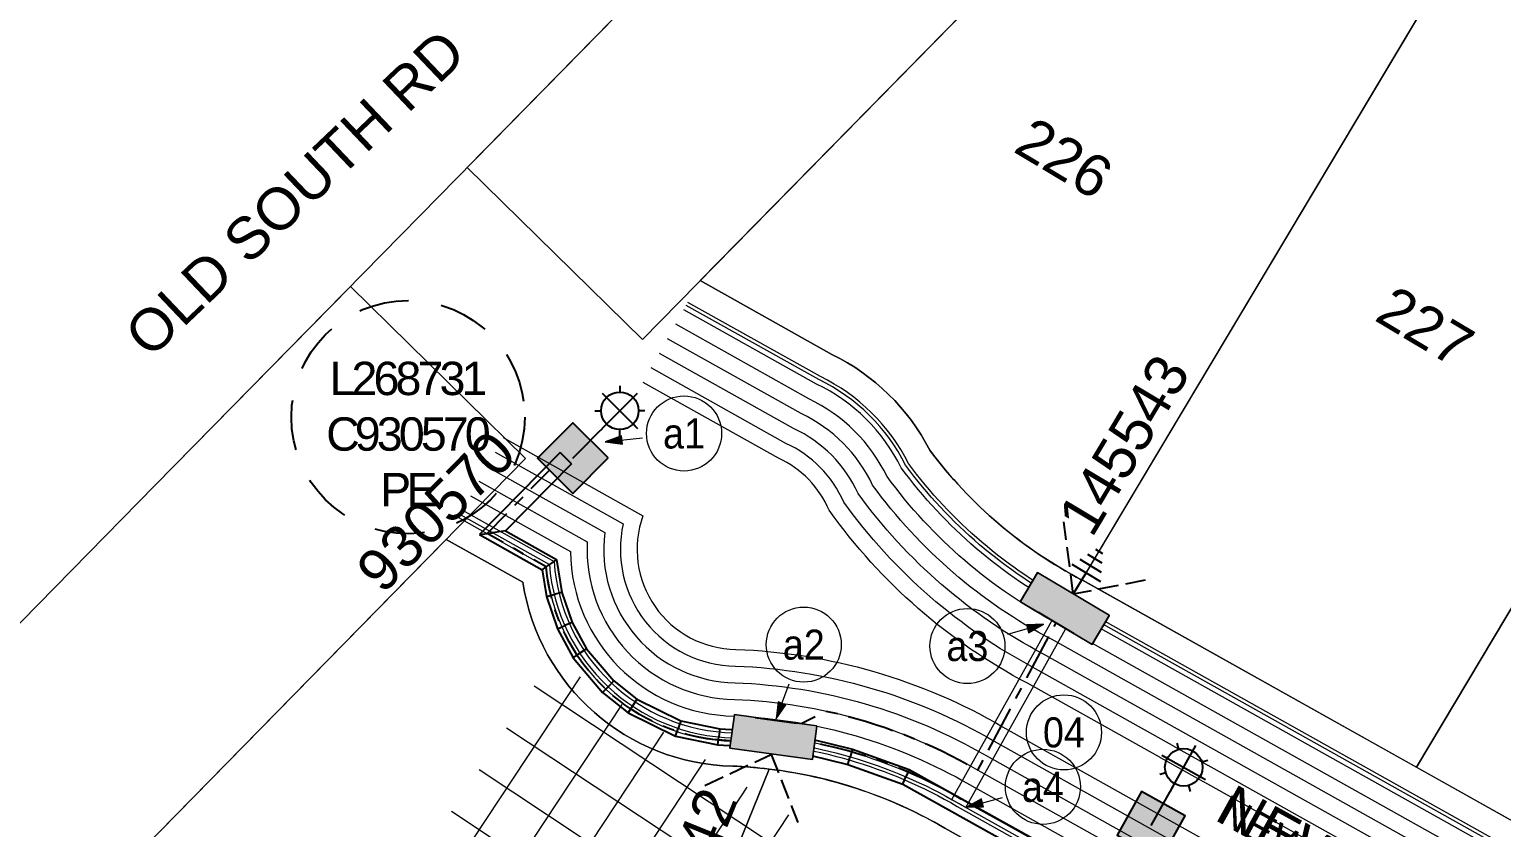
# Model space of a CAD drawing. Header units: metres. Extents: x 264965 to 265706, y 6180501 to 6181430.
# Drawn here: x 265156.3 to 265244.6, y 6181314.4 to 6181362.3 of the extents above; entities that cross this region are included whole.
import ezdxf
from ezdxf.enums import TextEntityAlignment as Align

# ---------------------------------------------------------------- set-up
doc = ezdxf.new("R2010")
doc.units = ezdxf.units.M
for name, pattern in [('Cable Exist UG', [7, 4, -1, 1, -1]), ('Dash', [5, 3, -2]), ('IE Trench LV', [5.5, 4, -1.5]), ('PHANTOM', [6.15, 3, -0.75, 0.3, -0.75, 0.3, -0.75, 0.3])]:
    doc.linetypes.add(name, pattern=pattern)
doc.layers.get('0').update_dxf_attribs({"color": 6})
for name, color, linetype, lineweight in [('_User Miscellaneous1', 30, 'Continuous', 13), ('_User Miscellaneous10', 241, 'Continuous', 13), ('_User Miscellaneous4', 151, 'Continuous', 13), ('_User Miscellaneous8', 196, 'Continuous', 13), ('_User_LV_Exist', 5, 'Continuous', 25), ('_User_SL_Exist', 4, 'Continuous', 25), ('Cadastre Developer_SP_NEW', 92, 'Continuous', 15)]:
    doc.layers.add(name, color=color, linetype=linetype, lineweight=lineweight)
doc.layers.add('_User Miscellaneous12', color=252, linetype='Continuous', lineweight=13, plot=False, transparency=0.5)
for name, color, linetype in [('Equip_SP_SL_EXT', 7, 'Continuous'), ('Services_SP_NEW_UG', 2, 'IE Trench LV'), ('SupportsUG_SP_LV_EXT', 7, 'Continuous'), ('UG_Details_SP_MISC', 7, 'Continuous')]:
    doc.layers.add(name, color=color, linetype=linetype)
doc.styles.add('ARIAL', font='arial.ttf', dxfattribs={"height": 2})
doc.styles.add('COLUMN_LABEL', font='arial.ttf', dxfattribs={"height": 2})
doc.styles.add('POLE_LABEL', font='arial.ttf', dxfattribs={"height": 2})
doc.styles.add('SL_LABEL', font='arial.ttf', dxfattribs={"height": 2})
doc.styles.get("Standard").update_dxf_attribs({"font": 'arial.ttf'})
doc.linetypes.add('Cable o', pattern='A,4,-0.01,["O",Standard,S=1.5,R=0,X=0,Y=-0.75],-1.6', length=5.61)

# ---------------------------------------------------------------- blocks, each defined once
blk = doc.blocks.new('*U670')
at = {"width": 0.9}
blk.add_attdef('ASSET_NUM', text='', height=2, dxfattribs=at).set_placement((4, 2), align=Align.MIDDLE_LEFT)
for tag, p, flags in [('SUBURB', (-2, 0), 1), ('STREETNAME', (-1.8, 0), 9), ('PARENT', (-1.6, 0), 9), ('NOTES', (-1.4, 0), 9), ('LOCATION', (-1.2, 0), 9), ('LEGEND', (-1, 0), 9), ('USAGE', (-0.8, 0), 9), ('SUPPORT_TYPE', (-0.6, 0), 9), ('STATE', (-0.4, 0), 9), ('OWNED_BY', (-0.2, 0), 9)]:
    blk.add_attdef(tag, p, '', height=0.2, rotation=270, dxfattribs=dict(flags=flags))
blk.add_wipeout([(-0.563, -2.633), (-1.408, 2.295), (0.563, 2.633), (1.408, -2.295)])
at = {"layer": 'SupportsUG_SP_LV_EXT'}
h = blk.add_hatch(color=256, dxfattribs=at)
h.dxf.hatch_style = 1
h.paths.add_polyline_path([(1.408, -2.295), (0.774, 1.401), (1.197, -1.063), (0.563, 2.633), (-1.408, 2.295), (-0.563, -2.633)])
blk.add_lwpolyline([(1.408, -2.295), (0.774, 1.401), (1.197, -1.063), (0.563, 2.633), (-1.408, 2.295), (-0.563, -2.633)], close=True)
blk = doc.blocks.new('*U669')
at = {"layer": '_User_LV_Exist'}
for p, q in [((2.663, 0.4), (2.204, -1.546)), ((3.092, 0.042), (2.748, -1.418)), ((3.521, -0.316), (3.292, -1.289)), ((3.951, -0.674), (3.836, -1.16))]:
    blk.add_line(p, q, dxfattribs=at)
at = {"width": 0.9}
blk.add_attdef('ASSET_NUM', text='', height=2, dxfattribs=at).set_placement((4, 2), align=Align.MIDDLE_LEFT)
for tag, p, flags in [('SUBURB', (-2, 0), 1), ('STREETNAME', (-1.8, 0), 9), ('PARENT', (-1.6, 0), 9), ('NOTES', (-1.4, 0), 9), ('LOCATION', (-1.2, 0), 9), ('LEGEND', (-1, 0), 9), ('USAGE', (-0.8, 0), 9), ('SUPPORT_TYPE', (-0.6, 0), 9), ('STATE', (-0.4, 0), 9), ('OWNED_BY', (-0.2, 0), 9)]:
    blk.add_attdef(tag, p, '', height=0.2, rotation=270, dxfattribs=dict(flags=flags))
blk.add_wipeout([(1.546, 2.204), (0.4, -2.663), (-1.546, -2.204), (-0.4, 2.663)])
at = {"layer": 'SupportsUG_SP_LV_EXT'}
h = blk.add_hatch(color=256, dxfattribs=at)
h.dxf.hatch_style = 1
h.paths.add_polyline_path([(-0.4, 2.663), (-1.26, -0.987), (-0.687, 1.446), (-1.546, -2.204), (0.4, -2.663), (1.546, 2.204)])
blk.add_lwpolyline([(-0.4, 2.663), (-1.26, -0.987), (-0.687, 1.446), (-1.546, -2.204), (0.4, -2.663), (1.546, 2.204)], close=True)
at = {"layer": '_User_LV_Exist'}
blk.add_line((0.973, -0.229), (2.433, -0.573), dxfattribs=at)
blk = doc.blocks.new('*U711')
at = {"layer": 'Services_SP_NEW_UG', "ltscale": 0.3}
for points in [[(-10.275, -0.815), (-7.075, 2.185)], [(-7.075, -3.815), (-10.275, -0.815)]]:
    blk.add_lwpolyline(points, dxfattribs=at)
blk = doc.blocks.new('*U709')
at = {"layer": 'Services_SP_NEW_UG', "ltscale": 0.3}
for points in [[(-19.147, -7.368), (-15.215, -5.424)], [(-16.953, -11.167), (-19.147, -7.368)]]:
    blk.add_lwpolyline(points, dxfattribs=at)
blk = doc.blocks.new('*U834')
at = {"layer": 'Equip_SP_SL_EXT'}
h = blk.add_hatch(color=256, dxfattribs=at)
h.dxf.hatch_style = 1
h.paths.add_polyline_path([(-1.5, 1.5), (-1.5, -1.5), (1.5, -1.5), (1.5, 1.5)])
blk.add_lwpolyline([(-1.5, 1.5), (-1.5, -1.5), (1.5, -1.5), (1.5, 1.5)], close=True)
at = {"width": 0.9, "flags": 8}
blk.add_attdef('ASSET_NUM', text='', height=2, dxfattribs=at).set_placement((4, 2), align=Align.MIDDLE_LEFT)
at = {"flags": 1}
blk.add_attdef('Z', (-2.351, -1.813), '', height=0.2, rotation=270, dxfattribs=at)
at = {"flags": 9}
for tag, p in [('NOTES', (-2, -1.813)), ('SUBURB', (-1.8, -1.813)), ('STREETNAME', (-1.6, -1.813)), ('LOCATION', (-1.4, -1.813)), ('LEGEND', (-1.2, -1.813)), ('USAGE', (-1, -1.813)), ('STATE', (-0.8, -1.813)), ('OWNED_BY', (-0.6, -1.813)), ('COLUMN_TYPE', (-0.4, -1.813)), ('STREET_CODE', (-0.2, -1.813)), ('STRUCTURE_PLANT_NUMBER', (0.031, -1.813))]:
    blk.add_attdef(tag, text='', height=0.2, rotation=270, dxfattribs=at).set_placement(p, align=Align.MIDDLE_LEFT)
blk = doc.blocks.new('*U539')
for tag, height, rotation, flags, p in [('LANTNUMBER', 0.2, 270, 9, (-1.4, 2.6)), ('LOUTREACH', 0.2, 270, 9, (-1.4, 2.2)), ('LOUTREACHVOCAB', 0.2, 270, 9, (-1.4, 2)), ('LRATECODE', 0.2, 270, 9, (-1.4, 1.8)), ('LNUMBER', 1, 180.00569, 8, (-7, 0.999)), ('LREMOVE', 0.2, 270, 9, (-1.4, 1.6)), ('LREPLACE', 0.2, 270, 9, (-1.4, 1.4)), ('LTYPEVOCAB', 0.2, 270, 9, (-1.4, 1)), ('LTYPE', 0.2, 270, 9, (-1.4, 1.2)), ('LEGEND', 0.2, 270, 9, (-1.4, 0.8)), ('SUBURB', 0.2, 270, 9, (-1.4, 0.6)), ('STREETNAME', 0.2, 270, 9, (-1.4, 0.4)), ('LOCATION', 0.2, 270, 9, (-1.4, 0.2)), ('LNEW', 0.2, 270, 9, (-6.4, 0)), ('ORIENTATION', 0.2, 270, 9, (-1.6, 0)), ('OPERATING_VOLTAGE', 0.2, 270, 9, (-1.4, 0)), ('MAINTAINED_BY', 0.2, 270, 9, (-1.4, -0.663)), ('NOTES', 0.2, 270, 9, (-1.4, 0)), ('NO_PHASES', 0.2, 270, 9, (-1.2, 0)), ('LANTERN_TYPE', 0.2, 270, 9, (-1, 0)), ('LANTERN_PURPOSE', 0.2, 270, 9, (-0.8, 0)), ('CONTROL_TYPE', 0.2, 270, 9, (-0.6, 0)), ('CONSTRUCTED_VOLTAGE', 0.2, 270, 9, (-0.4, 0))]:
    blk.add_attdef(tag, text='', height=height, rotation=rotation, dxfattribs=dict(flags=flags)).set_placement(p, align=Align.MIDDLE_LEFT)
at = {"style": 'SL_LABEL'}
for tag, height, rotation, flags, p in [('ASSET_NUM', 1, 180.00569, 8, (-7, -1.001)), ('STREET_CODE', 0.001, 270, 9, (0.001, 0))]:
    blk.add_attdef(tag, text='', height=height, rotation=rotation, dxfattribs=dict(at, flags=flags)).set_placement(p, align=Align.MIDDLE_LEFT)
for tag, p, height, flags in [('OPERATED_BY', (-1.4, -0.407), 0.2, 9), ('Z', (0, 0), 0.001, 1)]:
    blk.add_attdef(tag, p, '', height=height, rotation=270, dxfattribs=dict(flags=flags))
blk.add_wipeout([(-5.687, -0.001), (-5.061, 1.06), (-4, 1.687), (-2.939, 1.06), (-2.313, 0), (-2.939, -1.061), (-4, -1.688), (-5.061, -1.061)])
for p, q in [((-5.061, 1.06), (-4.796, 0.795)), ((-4, 1.125), (-4, 1.5)), ((-4, -1.5), (-4, 1.5)), ((-2.939, 1.06), (-3.205, 0.795)), ((0, 0), (-2.875, 0)), ((-2.5, 0), (-5.5, -0.001)), ((-5.125, -0.001), (-5.5, -0.001)), ((-5.061, -1.061), (-4.795, -0.796)), ((-2.939, -1.061), (-3.204, -0.796)), ((-4, -1.5), (-4, -1.125))]:
    blk.add_line(p, q)
blk.add_circle((-4, 0), 1.125)
at = {"flags": 9}
for tag, p in [('LMASTVOCAB', (-6.2, 0)), ('LMAST', (-6, 0)), ('LLAMPVOCAB', (-5.8, 0)), ('LLAMP', (-5.6, 0)), ('LEXIST', (-5.4, 0)), ('LCHARGE3PERCENT', (-5.2, 0)), ('LCHARGE3', (-5, 0)), ('LCHARGE2PERCENT', (-4.8, 0)), ('LCHARGE2', (-4.6, 0)), ('LCHARGE1PERCENT', (-4.4, 0)), ('LCHARGE1', (-4.2, 0)), ('LCATEGORY', (-4, 0)), ('LBRACKETVOCAB', (-3.8, 0)), ('LBRACKET', (-3.6, 0)), ('LKINGHEIGHT', (-3.4, 0)), ('CREPLACE', (-3.2, 0)), ('CREMOVE', (-3, 0)), ('CNUMBER', (-2.8, 0)), ('CNEW', (-2.6, 0)), ('CEXIST', (-2.4, 0)), ('USAGE', (-2.2, 0)), ('STATE', (-2, 0)), ('OWNED_BY', (-1.8, 0))]:
    blk.add_attdef(tag, text='', height=0.2, rotation=270, dxfattribs=at).set_placement(p, align=Align.MIDDLE_LEFT)
blk = doc.blocks.new('COLUMN_EXT')
blk.add_hatch(color=256).paths.add_polyline_path([(1.5, -1.5), (1.5, 1.5), (-1.5, 1.5), (-1.5, -1.5)])
blk.add_lwpolyline([(1.5, 1.5), (-1.5, 1.5), (-1.5, -1.5), (1.5, -1.5)], close=True)
at = {"flags": 9}
for tag, p in [('SUBURB', (-1.813, 1.8)), ('NOTES', (-1.813, 2)), ('STREETNAME', (-1.813, 1.6)), ('LOCATION', (-1.813, 1.4)), ('LEGEND', (-1.813, 1.2)), ('USAGE', (-1.813, 1)), ('STATE', (-1.813, 0.8)), ('COLUMN_TYPE', (-1.813, 0.4)), ('OWNED_BY', (-1.813, 0.6))]:
    blk.add_attdef(tag, text='', height=0.2, rotation=180, dxfattribs=at).set_placement(p, align=Align.MIDDLE_LEFT)
at = {"flags": 1}
blk.add_attdef('Z', (-1.813, 2.351), '', height=0.2, rotation=180, dxfattribs=at)
at = {"flags": 9}
for tag, style, p in [('STRUCTURE_PLANT_NUMBER', 'POLE_LABEL', (-1.813, -0.031)), ('STREET_CODE', 'COLUMN_LABEL', (-1.813, 0.2))]:
    blk.add_attdef(tag, text='', height=0.2, rotation=180, dxfattribs=dict(at, style=style)).set_placement(p, align=Align.MIDDLE_LEFT)
at = {"style": 'COLUMN_LABEL', "width": 0.9, "flags": 8}
blk.add_attdef('ASSET_NUM', text='', height=2, rotation=270, dxfattribs=at).set_placement((2, -4), align=Align.MIDDLE_LEFT)
blk = doc.blocks.new('*U540')
at = {"style": 'SL_LABEL'}
for tag, height, rotation, flags, p in [('ASSET_NUM', 1, 60.76972, 8, (2.546, 6.597)), ('STREET_CODE', 0.001, 270, 9, (0.001, 0))]:
    blk.add_attdef(tag, text='', height=height, rotation=rotation, dxfattribs=dict(at, flags=flags)).set_placement(p, align=Align.MIDDLE_LEFT)
for tag, height, rotation, flags, p in [('LNUMBER', 1, 60.76972, 8, (4.291, 5.62)), ('LANTNUMBER', 0.2, 270, 9, (-1.4, 2.6)), ('LOUTREACH', 0.2, 270, 9, (-1.4, 2.2)), ('LOUTREACHVOCAB', 0.2, 270, 9, (-1.4, 2)), ('LRATECODE', 0.2, 270, 9, (-1.4, 1.8)), ('LREMOVE', 0.2, 270, 9, (-1.4, 1.6)), ('LREPLACE', 0.2, 270, 9, (-1.4, 1.4)), ('LTYPEVOCAB', 0.2, 270, 9, (-1.4, 1)), ('LTYPE', 0.2, 270, 9, (-1.4, 1.2)), ('LEGEND', 0.2, 270, 9, (-1.4, 0.8)), ('SUBURB', 0.2, 270, 9, (-1.4, 0.6)), ('STREETNAME', 0.2, 270, 9, (-1.4, 0.4)), ('LOCATION', 0.2, 270, 9, (-1.4, 0.2)), ('LNEW', 0.2, 270, 9, (-6.4, 0)), ('LMASTVOCAB', 0.2, 270, 9, (-6.2, 0)), ('LMAST', 0.2, 270, 9, (-6, 0)), ('LLAMPVOCAB', 0.2, 270, 9, (-5.8, 0)), ('LLAMP', 0.2, 270, 9, (-5.6, 0)), ('LEXIST', 0.2, 270, 9, (-5.4, 0)), ('LCHARGE3PERCENT', 0.2, 270, 9, (-5.2, 0)), ('LCHARGE3', 0.2, 270, 9, (-5, 0)), ('LCHARGE2PERCENT', 0.2, 270, 9, (-4.8, 0)), ('LCHARGE2', 0.2, 270, 9, (-4.6, 0)), ('LCHARGE1PERCENT', 0.2, 270, 9, (-4.4, 0)), ('LCHARGE1', 0.2, 270, 9, (-4.2, 0)), ('LCATEGORY', 0.2, 270, 9, (-4, 0)), ('LBRACKETVOCAB', 0.2, 270, 9, (-3.8, 0)), ('LBRACKET', 0.2, 270, 9, (-3.6, 0)), ('LKINGHEIGHT', 0.2, 270, 9, (-3.4, 0)), ('CREPLACE', 0.2, 270, 9, (-3.2, 0)), ('CREMOVE', 0.2, 270, 9, (-3, 0)), ('CNUMBER', 0.2, 270, 9, (-2.8, 0)), ('CNEW', 0.2, 270, 9, (-2.6, 0)), ('CEXIST', 0.2, 270, 9, (-2.4, 0)), ('USAGE', 0.2, 270, 9, (-2.2, 0)), ('STATE', 0.2, 270, 9, (-2, 0)), ('OWNED_BY', 0.2, 270, 9, (-1.8, 0)), ('ORIENTATION', 0.2, 270, 9, (-1.6, 0)), ('OPERATING_VOLTAGE', 0.2, 270, 9, (-1.4, 0)), ('MAINTAINED_BY', 0.2, 270, 9, (-1.4, -0.663)), ('NOTES', 0.2, 270, 9, (-1.4, 0)), ('NO_PHASES', 0.2, 270, 9, (-1.2, 0)), ('LANTERN_TYPE', 0.2, 270, 9, (-1, 0)), ('LANTERN_PURPOSE', 0.2, 270, 9, (-0.8, 0)), ('CONTROL_TYPE', 0.2, 270, 9, (-0.6, 0)), ('CONSTRUCTED_VOLTAGE', 0.2, 270, 9, (-0.4, 0))]:
    blk.add_attdef(tag, text='', height=height, rotation=rotation, dxfattribs=dict(flags=flags)).set_placement(p, align=Align.MIDDLE_LEFT)
for tag, p, height, flags in [('OPERATED_BY', (-1.4, -0.407), 0.2, 9), ('Z', (0, 0), 0.001, 1)]:
    blk.add_attdef(tag, p, '', height=height, rotation=270, dxfattribs=dict(flags=flags))
blk.add_wipeout([(2.777, 4.963), (3.397, 3.898), (3.426, 2.667), (2.361, 2.047), (1.129, 2.018), (0.51, 3.083), (0.481, 4.315), (1.546, 4.934)])
for p, q in [((1.221, 2.182), (2.686, 4.8)), ((1.546, 4.934), (1.648, 4.573)), ((2.503, 4.472), (2.686, 4.8)), ((0.644, 4.223), (0.972, 4.04)), ((0.644, 4.223), (3.262, 2.758)), ((3.397, 3.898), (3.036, 3.796)), ((0.51, 3.083), (0.871, 3.185)), ((2.935, 2.941), (3.262, 2.758)), ((0, 0), (1.404, 2.509)), ((2.361, 2.047), (2.259, 2.408))]:
    blk.add_line(p, q)
blk.add_circle((1.953, 3.491), 1.125)
blk = doc.blocks.new('*U561')
h = blk.add_hatch(color=256)
h.dxf.hatch_style = 1
h.paths.add_polyline_path([(1.259, 3.541), (1.718, 3.343), (1.885, 4.36)])
blk.add_line((1.885, 4.36), (0.992, 2.295))
at = {"flags": 128}
blk.add_lwpolyline([(1.259, 3.541), (1.718, 3.343), (1.885, 4.36), (1.259, 3.541)], dxfattribs=at)
blk.add_circle((0, 0), 2.25)
at = {"width": 0.9}
blk.add_attdef('CODE', text='', height=1.8, dxfattribs=at).set_placement((0, 0), align=Align.MIDDLE_CENTER)
at = {"flags": 1}
blk.add_attdef('Z', (0, 0), '', height=0.2, dxfattribs=at)
blk = doc.blocks.new('*U563')
h = blk.add_hatch(color=256)
h.dxf.hatch_style = 1
h.paths.add_polyline_path([(-2.615, 2.7), (-2.233, 3.023), (-3.07, 3.624)])
blk.add_line((-3.07, 3.624), (-1.616, 1.907))
at = {"flags": 128}
blk.add_lwpolyline([(-2.615, 2.7), (-2.233, 3.023), (-3.07, 3.624), (-2.615, 2.7)], dxfattribs=at)
blk.add_circle((0, 0), 2.25)
at = {"width": 0.9}
blk.add_attdef('CODE', text='', height=1.8, dxfattribs=at).set_placement((0, 0), align=Align.MIDDLE_CENTER)
at = {"flags": 1}
blk.add_attdef('Z', (0, 0), '', height=0.2, dxfattribs=at)
blk = doc.blocks.new('*U564')
h = blk.add_hatch(color=256)
h.dxf.hatch_style = 1
h.paths.add_polyline_path([(0.697, 3.693), (1.181, 3.568), (1.189, 4.599)])
blk.add_line((1.189, 4.599), (0.626, 2.42))
at = {"flags": 128}
blk.add_lwpolyline([(0.697, 3.693), (1.181, 3.568), (1.189, 4.599), (0.697, 3.693)], dxfattribs=at)
blk.add_circle((0, 0), 2.25)
at = {"width": 0.9}
blk.add_attdef('CODE', text='', height=1.8, dxfattribs=at).set_placement((0, 0), align=Align.MIDDLE_CENTER)
at = {"flags": 1}
blk.add_attdef('Z', (0, 0), '', height=0.2, dxfattribs=at)
blk = doc.blocks.new('*U562')
h = blk.add_hatch(color=256)
h.dxf.hatch_style = 1
h.paths.add_polyline_path([(-0.631, -3.705), (-1.117, -3.589), (-1.107, -4.619)])
blk.add_line((-1.107, -4.619), (-0.582, -2.431))
at = {"flags": 128}
blk.add_lwpolyline([(-0.631, -3.705), (-1.117, -3.589), (-1.107, -4.619), (-0.631, -3.705)], dxfattribs=at)
blk.add_circle((0, 0), 2.25)
at = {"width": 0.9}
blk.add_attdef('CODE', text='', height=1.8, dxfattribs=at).set_placement((0, 0), align=Align.MIDDLE_CENTER)
at = {"flags": 1}
blk.add_attdef('Z', (0, 0), '', height=0.2, dxfattribs=at)
blk = doc.blocks.new('*U584')
blk.add_circle((0, 0), 2.25)
at = {"width": 0.9}
blk.add_attdef('CODE', text='', height=1.8, dxfattribs=at).set_placement((0, 0), align=Align.MIDDLE_CENTER)
at = {"flags": 1}
blk.add_attdef('Z', (0, 0), '', height=0.2, dxfattribs=at)
blk = doc.blocks.new('SUB GRID')
at = {"transparency": 33554559}
for p, q in [((33, 50), (33, -50)), ((36, 50), (36, -50)), ((39, 50), (39, -50)), ((42, 50), (42, -50)), ((45, 50), (45, -50)), ((48, 50), (48, -50)), ((-50, -39), (50, -39)), ((-50, -42), (50, -42)), ((-50, -45), (50, -45)), ((-50, -48), (50, -48))]:
    blk.add_line(p, q, dxfattribs=at)

msp = doc.modelspace()

# ---------------------------------------------------------------- linework, layer by layer
at = {"layer": '_User Miscellaneous1'}
for p, q in [((265188.103, 6181336.936), (265183.266, 6181332.01)), ((265188.788, 6181336.263), (265184.832, 6181332.234)), ((265188.103, 6181336.936), (265188.445, 6181336.599)), ((265188.788, 6181336.263), (265188.445, 6181336.599)), ((265183.266, 6181332.01), (265184.049, 6181332.122)), ((265183.266, 6181332.01), (265187.028, 6181329.905)), ((265184.832, 6181332.234), (265184.049, 6181332.122)), ((265184.832, 6181332.234), (265187.901, 6181330.517)), ((265187.028, 6181329.905), (265187.464, 6181330.211)), ((265187.901, 6181330.517), (265187.464, 6181330.211)), ((265187.901, 6181330.517), (265188.222, 6181328.544)), ((265187.028, 6181329.905), (265187.287, 6181328.31)), ((265187.287, 6181328.31), (265187.754, 6181328.427)), ((265187.287, 6181328.31), (265187.953, 6181326.36)), ((265188.222, 6181328.544), (265187.754, 6181328.427)), ((265188.222, 6181328.544), (265188.835, 6181326.748)), ((265187.953, 6181326.36), (265188.394, 6181326.554)), ((265188.835, 6181326.748), (265188.394, 6181326.554)), ((265188.835, 6181326.748), (265189.697, 6181325.171)), ((265187.953, 6181326.36), (265188.901, 6181324.626)), ((265188.901, 6181324.626), (265189.299, 6181324.898)), ((265189.697, 6181325.171), (265189.299, 6181324.898)), ((265189.697, 6181325.171), (265191.326, 6181323.239)), ((265188.901, 6181324.626), (265190.653, 6181322.547)), ((265191.326, 6181323.239), (265190.99, 6181322.893)), ((265191.326, 6181323.239), (265192.709, 6181322.139)), ((265190.653, 6181322.547), (265190.99, 6181322.893)), ((265190.653, 6181322.547), (265192.195, 6181321.322)), ((265192.709, 6181322.139), (265192.452, 6181321.731)), ((265192.709, 6181322.139), (265195.354, 6181320.851)), ((265192.195, 6181321.322), (265192.452, 6181321.731)), ((265192.195, 6181321.322), (265195.041, 6181319.936)), ((265195.041, 6181319.936), (265195.197, 6181320.394)), ((265195.354, 6181320.851), (265195.197, 6181320.394)), ((265195.354, 6181320.851), (265197.699, 6181320.358)), ((265197.699, 6181320.358), (265197.635, 6181319.881)), ((265197.699, 6181320.358), (265199.738, 6181320.239)), ((265195.041, 6181319.936), (265197.572, 6181319.404)), ((265197.572, 6181319.404), (265197.635, 6181319.881)), ((265199.656, 6181319.282), (265199.697, 6181319.76)), ((265199.738, 6181320.239), (265199.697, 6181319.76)), ((265199.738, 6181320.239), (265201.605, 6181320.03)), ((265201.47, 6181319.079), (265201.537, 6181319.555)), ((265201.605, 6181320.03), (265201.537, 6181319.555)), ((265201.605, 6181320.03), (265203.3, 6181319.735)), ((265203.3, 6181319.735), (265203.201, 6181319.265)), ((265203.3, 6181319.735), (265205.653, 6181319.153)), ((265197.572, 6181319.404), (265199.656, 6181319.282)), ((265199.656, 6181319.282), (265201.47, 6181319.079)), ((265201.47, 6181319.079), (265203.102, 6181318.795)), ((265203.102, 6181318.795), (265203.201, 6181319.265)), ((265203.102, 6181318.795), (265205.375, 6181318.233)), ((265205.375, 6181318.233), (265205.514, 6181318.693)), ((265205.653, 6181319.153), (265205.514, 6181318.693)), ((265205.653, 6181319.153), (265209.061, 6181317.929)), ((265205.375, 6181318.233), (265208.663, 6181317.052)), ((265209.061, 6181317.929), (265208.862, 6181317.491)), ((265209.061, 6181317.929), (265254.681, 6181292.576)), ((265208.663, 6181317.052), (265208.862, 6181317.491)), ((265208.663, 6181317.052), (265254.171, 6181291.761))]:
    msp.add_line(p, q, dxfattribs=at)
at = {"layer": '_User Miscellaneous1', "lineweight": 0}
for p, q in [((265211.611, 6181316.127), (265218.26, 6181327.99)), ((265212.448, 6181315.657), (265219.098, 6181327.521)), ((265218.26, 6181327.99), (265218.679, 6181327.756)), ((265219.098, 6181327.521), (265218.679, 6181327.756)), ((265211.611, 6181316.127), (265212.029, 6181315.892)), ((265212.448, 6181315.657), (265212.029, 6181315.892))]:
    msp.add_line(p, q, dxfattribs=at)
at = {"layer": '_User_LV_Exist', "linetype": 'Cable Exist UG', "ltscale": 0.7, "transparency": 33554687, "flags": 128}
for points in [[(265200.909, 6181319.874), (265204.062, 6181321.434, -0.0785), (265213.171, 6181317.889), (265218.337, 6181327.597)], [(265240.874, 6181300.077), (265212.178, 6181316.153, 0.109321), (265200.909, 6181319.874)]]:
    msp.add_lwpolyline(points, format="xyb", dxfattribs=at)
at = {"layer": '_User_SL_Exist', "linetype": 'Dash'}
msp.add_circle((265178.985, 6181339.054), 7, dxfattribs=at)
at = {"layer": 'Cadastre Developer_SP_NEW', "transparency": 33554687, "flags": 128}
for points in [[(265228.004, 6181379.312), (265215.013, 6181387.101), (265182.538, 6181354.032), (265193.048, 6181343.712)], [(265283.115, 6181346.267), (265263.396, 6181358.09), (265239.486, 6181318.061), (265259.715, 6181306.741)]]:
    msp.add_lwpolyline(points, close=True, dxfattribs=at)
for points in [[(265243.67, 6181369.918), (265228.004, 6181379.312), (265196.512, 6181347.24), (265204.42, 6181342.816, -0.162091), (265210.289, 6181337.071, 0.111817), (265219.413, 6181329.29)], [(265200.644, 6181317.958, 0.020018), (265198.464, 6181318.131, -0.364428), (265185.878, 6181329.151), (265181.277, 6181331.725), (265147.995, 6181297.831), (265183.088, 6181274.634)], [(265220.773, 6181309.052), (265211.185, 6181314.416, 0.102834), (265200.644, 6181317.958), (265183.088, 6181274.634), (265201.81, 6181262.257)]]:
    msp.add_lwpolyline(points, format="xyb", close=True, dxfattribs=at)
at = {"layer": 'UG_Details_SP_MISC'}
for p, q in [((265188.103, 6181336.936), (265183.266, 6181332.01)), ((265188.788, 6181336.263), (265184.832, 6181332.234)), ((265188.103, 6181336.936), (265188.445, 6181336.599)), ((265188.788, 6181336.263), (265188.445, 6181336.599)), ((265183.266, 6181332.01), (265184.049, 6181332.122)), ((265183.266, 6181332.01), (265187.028, 6181329.905)), ((265184.832, 6181332.234), (265184.049, 6181332.122)), ((265184.832, 6181332.234), (265187.901, 6181330.517)), ((265187.028, 6181329.905), (265187.464, 6181330.211)), ((265187.901, 6181330.517), (265187.464, 6181330.211)), ((265187.901, 6181330.517), (265188.222, 6181328.544)), ((265187.028, 6181329.905), (265187.287, 6181328.31)), ((265187.287, 6181328.31), (265187.754, 6181328.427)), ((265187.287, 6181328.31), (265187.953, 6181326.36)), ((265188.222, 6181328.544), (265187.754, 6181328.427)), ((265188.222, 6181328.544), (265188.835, 6181326.748)), ((265187.953, 6181326.36), (265188.394, 6181326.554)), ((265188.835, 6181326.748), (265188.394, 6181326.554)), ((265188.835, 6181326.748), (265189.697, 6181325.171)), ((265187.953, 6181326.36), (265188.901, 6181324.626)), ((265188.901, 6181324.626), (265189.299, 6181324.898)), ((265189.697, 6181325.171), (265189.299, 6181324.898)), ((265189.697, 6181325.171), (265191.326, 6181323.239)), ((265188.901, 6181324.626), (265190.653, 6181322.547)), ((265191.326, 6181323.239), (265190.99, 6181322.893)), ((265191.326, 6181323.239), (265192.709, 6181322.139)), ((265190.653, 6181322.547), (265190.99, 6181322.893)), ((265190.653, 6181322.547), (265192.195, 6181321.322)), ((265192.709, 6181322.139), (265192.452, 6181321.731)), ((265192.709, 6181322.139), (265195.354, 6181320.851)), ((265192.195, 6181321.322), (265192.452, 6181321.731)), ((265192.195, 6181321.322), (265195.041, 6181319.936)), ((265195.041, 6181319.936), (265195.197, 6181320.394)), ((265195.354, 6181320.851), (265195.197, 6181320.394)), ((265195.354, 6181320.851), (265197.699, 6181320.358)), ((265197.699, 6181320.358), (265197.635, 6181319.881)), ((265197.699, 6181320.358), (265199.738, 6181320.239)), ((265195.041, 6181319.936), (265197.572, 6181319.404)), ((265197.572, 6181319.404), (265197.635, 6181319.881)), ((265199.656, 6181319.282), (265199.697, 6181319.76)), ((265199.738, 6181320.239), (265199.697, 6181319.76)), ((265199.738, 6181320.239), (265201.605, 6181320.03)), ((265201.47, 6181319.079), (265201.537, 6181319.555)), ((265201.605, 6181320.03), (265201.537, 6181319.555)), ((265201.605, 6181320.03), (265203.3, 6181319.735)), ((265203.3, 6181319.735), (265203.201, 6181319.265)), ((265203.3, 6181319.735), (265205.653, 6181319.153)), ((265197.572, 6181319.404), (265199.656, 6181319.282)), ((265199.656, 6181319.282), (265201.47, 6181319.079)), ((265201.47, 6181319.079), (265203.102, 6181318.795)), ((265203.102, 6181318.795), (265203.201, 6181319.265)), ((265203.102, 6181318.795), (265205.375, 6181318.233)), ((265205.375, 6181318.233), (265205.514, 6181318.693)), ((265205.653, 6181319.153), (265205.514, 6181318.693)), ((265205.653, 6181319.153), (265209.061, 6181317.929)), ((265205.375, 6181318.233), (265208.663, 6181317.052)), ((265209.061, 6181317.929), (265208.862, 6181317.491)), ((265209.061, 6181317.929), (265254.681, 6181292.576)), ((265208.663, 6181317.052), (265208.862, 6181317.491)), ((265208.663, 6181317.052), (265254.171, 6181291.761))]:
    msp.add_line(p, q, dxfattribs=at)
at = {"layer": 'UG_Details_SP_MISC', "lineweight": 0}
for p, q in [((265211.611, 6181316.127), (265218.26, 6181327.99)), ((265212.448, 6181315.657), (265219.098, 6181327.521)), ((265218.26, 6181327.99), (265218.679, 6181327.756)), ((265219.098, 6181327.521), (265218.679, 6181327.756)), ((265211.611, 6181316.127), (265212.029, 6181315.892)), ((265212.448, 6181315.657), (265212.029, 6181315.892))]:
    msp.add_line(p, q, dxfattribs=at)

# ---------------------------------------------------------------- block references
at = {"layer": '_User Miscellaneous1', "linetype": 'PHANTOM'}
for name, p, rotation in [('*U711', (265224.24, 6181337.252), 54.27361675649332), ('*U709', (265206.481, 6181299.131), 265.1135033841695)]:
    msp.add_blockref(name, p, dxfattribs=dict(at, rotation=rotation))
at = {"layer": '_User Miscellaneous4', "transparency": 33554687}
ref = msp.add_blockref('*U584', (265218.34, 6181320.155), dxfattribs=dict(at, rotation=119.3988901699086))
ref.add_attrib('CODE', '04', dxfattribs={"layer": '0', "height": 1.8, "width": 0.9}).set_placement((265218.34, 6181320.155), align=Align.MIDDLE_CENTER)
at = {"layer": '_User Miscellaneous8', "transparency": 33554687}
ref = msp.add_blockref('*U562', (265212.547, 6181325.332), dxfattribs=dict(at, rotation=119.3988901699086))
ref.add_attrib('CODE', 'a3', dxfattribs={"layer": '0', "height": 1.8, "width": 0.9}).set_placement((265212.547, 6181325.332), align=Align.MIDDLE_CENTER)
ref = msp.add_blockref('*U563', (265202.73, 6181325.416), dxfattribs=dict(at, rotation=119.3988901699086))
ref.add_attrib('CODE', 'a2', dxfattribs={"layer": '0', "height": 1.8, "width": 0.9}).set_placement((265202.73, 6181325.416), align=Align.MIDDLE_CENTER)
ref = msp.add_blockref('*U564', (265217.077, 6181316.889), dxfattribs=dict(at, rotation=119.3988901699086))
ref.add_attrib('CODE', 'a4', dxfattribs={"layer": '0', "height": 1.8, "width": 0.9}).set_placement((265217.077, 6181316.889), align=Align.MIDDLE_CENTER)

# ---------------------------------------------------------------- texts
at = {"layer": '_User Miscellaneous1'}
for s, rotation, p in [('OLD SOUTH RD', 43.57346, (265163.5, 6181342.5)), ('NEW ROAD 8', 331.09475, (265227.358, 6181314.915))]:
    msp.add_text(s, height=2.5, rotation=rotation, dxfattribs=at).set_placement(p)
at = {"layer": '_User_LV_Exist'}
msp.add_text('NEW ROAD 8', height=1.8, rotation=331.09475, dxfattribs=at).set_placement((265227.358, 6181314.915))
at = {"layer": '_User_SL_Exist', "insert": (265178.894, 6181338.043), "char_height": 2, "attachment_point": 5}
msp.add_mtext('{\\T0.8;L268731\\PC930570\\PPE}', dxfattribs=at)
at = {"layer": 'Cadastre Developer_SP_NEW', "transparency": 33554687, "style": 'ARIAL'}
for s, p in [('226', (265215.219, 6181355.013)), ('227', (265236.886, 6181344.905))]:
    msp.add_text(s, height=2.5, rotation=329.12694, dxfattribs=at).set_placement(p)

# ---------------------------------------------------------------- next in the draw order: block references
at = {"layer": '_User_SL_Exist', "rotation": 225.2}
msp.add_blockref('*U539', (265188.873, 6181336.599), dxfattribs=at)
at = {"layer": '_User_SL_Exist'}
msp.add_blockref('*U540', (265223.573, 6181314.569), dxfattribs=at)

# ---------------------------------------------------------------- next in the draw order: linework, layer by layer
at = {"layer": '_User Miscellaneous1', "linetype": 'Continuous'}
msp.add_lwpolyline([(265630.784, 6181153.647), (265223.504, 6181395.748), (265180.824, 6181352.286), (265163.819, 6181334.971), (265122.712, 6181293.111), (265113.701, 6181273.624), (265099.661, 6181242.686), (265083.04, 6181206.06)], dxfattribs=at)
at = {"layer": '_User Miscellaneous10'}
for points in [[(265543.649, 6180816.081), (265580.425, 6180918.972, -0.015877), (265587.101, 6180935.908), (265627.721, 6181030.198, 0.406457), (265593.324, 6181120.12), (265522.022, 6181153.108, -0.098454), (265461.652, 6181197.04, 0.182856), (265352.412, 6181246.557), (265276.859, 6181251.306), (265272.183, 6181256.61), (265273.875, 6181283.538, 0.288476), (265261.897, 6181305.52), (265219.487, 6181329.251, -0.112599), (265210.289, 6181337.071, 0.162091), (265204.42, 6181342.816), (265196.512, 6181347.24)], [(265181.277, 6181331.725), (265185.878, 6181329.151, 0.364428), (265198.464, 6181318.131, -0.123106), (265211.185, 6181314.416), (265253.596, 6181290.685, -0.288476), (265256.909, 6181284.605), (265255.216, 6181257.676), (265249.912, 6181253), (265238.627, 6181253.709, 0.313089), (265151.775, 6181201.166)]]:
    msp.add_lwpolyline(points, format="xyb", dxfattribs=at)
at = {"layer": '_User Miscellaneous10', "color": 1, "transparency": 33554636}
for points in [[(265184.695, 6181337.834), (265193.076, 6181333.144, 0.514787), (265198.656, 6181325.129, -0.123198), (265214.658, 6181320.495), (265257.014, 6181296.793, -0.288476), (265263.895, 6181284.165), (265262.021, 6181254.343), (265252.367, 6181245.832), (265238.188, 6181246.723, 0.313089), (265158.167, 6181198.312)], [(265183.719, 6181336.089), (265190.79, 6181332.132, 0.446965), (265198.605, 6181323.129, -0.12315), (265213.667, 6181318.758), (265256.037, 6181295.048, -0.288476), (265261.899, 6181284.291), (265260.076, 6181255.296), (265251.666, 6181247.88), (265238.314, 6181248.719, 0.313089), (265156.341, 6181199.127)], [(265182.742, 6181334.343), (265188.728, 6181330.994, 0.405144), (265198.551, 6181321.13, -0.123121), (265212.675, 6181317.021), (265255.061, 6181293.303, -0.288476), (265259.903, 6181284.416), (265258.132, 6181256.248), (265250.964, 6181249.928), (265238.439, 6181250.715, 0.313089), (265154.514, 6181199.943)]]:
    msp.add_lwpolyline(points, format="xyb", dxfattribs=at)
at = {"layer": '_User Miscellaneous10', "color": 5, "transparency": 33554636}
for points in [[(265184.207, 6181336.961), (265191.896, 6181332.659, 0.476127), (265198.631, 6181324.129, -0.123171), (265214.162, 6181319.626), (265256.526, 6181295.921, -0.288476), (265262.897, 6181284.228), (265261.048, 6181254.819), (265252.016, 6181246.856), (265238.251, 6181247.721, 0.313089), (265157.254, 6181198.72)], [(265183.23, 6181335.216), (265189.738, 6181331.574, 0.423935), (265198.578, 6181322.129, -0.123134), (265213.171, 6181317.889), (265255.549, 6181294.175, -0.288476), (265260.901, 6181284.354), (265259.104, 6181255.772), (265251.315, 6181248.904), (265238.376, 6181249.717, 0.313089), (265155.427, 6181199.535)], [(265182.254, 6181333.471), (265187.751, 6181330.394, 0.389428), (265198.522, 6181320.13, -0.123112), (265212.178, 6181316.153), (265254.572, 6181292.43, -0.288476), (265258.905, 6181284.479), (265257.16, 6181256.724), (265250.614, 6181250.952), (265238.502, 6181251.713, 0.313089), (265153.601, 6181200.35)]]:
    msp.add_lwpolyline(points, format="xyb", dxfattribs=at)
at = {"layer": '_User Miscellaneous10', "color": 4, "transparency": 33554636}
msp.add_lwpolyline([(265182.009, 6181333.034), (265187.274, 6181330.088, 0.382476), (265198.508, 6181319.63, -0.123109), (265211.93, 6181315.719), (265254.328, 6181291.994, -0.288476), (265258.406, 6181284.51), (265256.674, 6181256.962), (265250.438, 6181251.464), (265238.533, 6181252.212, 0.313089), (265153.145, 6181200.554)], format="xyb", dxfattribs=at)
at = {"layer": '_User Miscellaneous10', "color": 6, "transparency": 33554636}
msp.add_lwpolyline([(265182.107, 6181333.209), (265187.464, 6181330.211, 0.385193), (265198.514, 6181319.83, -0.123111), (265212.029, 6181315.892), (265254.426, 6181292.168, -0.288476), (265258.605, 6181284.498), (265256.869, 6181256.867), (265250.509, 6181251.259), (265238.521, 6181252.012, 0.313089), (265153.327, 6181200.473)], format="xyb", dxfattribs=at)
at = {"layer": '_User Miscellaneous12', "color": 5, "transparency": 33554534}
for points in [[(265541.765, 6180816.754), (265578.541, 6180919.645, -0.015877), (265585.264, 6180936.701), (265625.884, 6181030.989, 0.406457), (265592.484, 6181118.305), (265521.182, 6181151.293, -0.098404), (265460.208, 6181195.656, 0.182796), (265352.286, 6181244.561), (265275.907, 6181249.362), (265270.135, 6181255.908), (265271.879, 6181283.664, 0.288476), (265260.921, 6181303.775), (265218.536, 6181327.492, -0.113878), (265208.581, 6181336.016, 0.167045), (265203.495, 6181341.041), (265195.535, 6181345.495)], [(265539.882, 6180817.428), (265576.658, 6180920.318, -0.015877), (265583.428, 6180937.493), (265624.047, 6181031.78, 0.406457), (265591.644, 6181116.49), (265520.343, 6181149.478, -0.098355), (265458.765, 6181194.271, 0.182735), (265352.159, 6181242.565), (265274.955, 6181247.418), (265268.087, 6181255.207), (265269.883, 6181283.789, 0.288476), (265259.944, 6181302.029), (265217.584, 6181325.733, -0.115166), (265206.861, 6181334.979, 0.17342), (265202.575, 6181339.264), (265194.559, 6181343.75)], [(265537.999, 6180818.101), (265574.775, 6180920.991, -0.015877), (265581.592, 6180938.285), (265622.211, 6181032.571, 0.406457), (265590.805, 6181114.674), (265519.503, 6181147.663, -0.098306), (265457.322, 6181192.885, 0.182673), (265352.033, 6181240.569), (265274.002, 6181245.474), (265266.039, 6181254.506), (265267.887, 6181283.915, 0.288476), (265258.967, 6181300.284), (265216.632, 6181323.974, -0.116502), (265205.126, 6181333.966, 0.182178), (265201.662, 6181337.483), (265193.582, 6181342.004)]]:
    msp.add_lwpolyline(points, format="xyb", dxfattribs=at)
at = {"layer": '_User Miscellaneous12', "color": 6, "transparency": 33554534}
msp.add_lwpolyline([(265542.048, 6180816.653), (265578.824, 6180919.544, -0.015877), (265585.54, 6180936.582), (265626.16, 6181030.87, 0.406457), (265592.61, 6181118.577), (265521.308, 6181151.565, -0.098412), (265460.425, 6181195.863, 0.182805), (265352.305, 6181244.86), (265276.05, 6181249.654), (265270.442, 6181256.014), (265272.179, 6181283.645, 0.288476), (265261.067, 6181304.036), (265218.679, 6181327.756, -0.113686), (265208.838, 6181336.173, 0.166227), (265203.633, 6181341.308), (265195.682, 6181345.757)], format="xyb", dxfattribs=at)
at = {"layer": '_User Miscellaneous12', "color": 4, "transparency": 33554534}
msp.add_lwpolyline([(265542.236, 6180816.586), (265579.012, 6180919.477, -0.015877), (265585.724, 6180936.503), (265626.343, 6181030.791, 0.406457), (265592.694, 6181118.759), (265521.392, 6181151.747, -0.098417), (265460.569, 6181196.002, 0.182811), (265352.317, 6181245.06), (265276.145, 6181249.848), (265270.647, 6181256.084), (265272.378, 6181283.632, 0.288476), (265261.165, 6181304.211), (265218.774, 6181327.932, -0.113559), (265209.009, 6181336.278, 0.165698), (265203.725, 6181341.485), (265195.779, 6181345.931)], format="xyb", dxfattribs=at)
at = {"layer": '_User Miscellaneous12', "color": 1, "transparency": 33554534}
for points in [[(265540.824, 6180817.091), (265577.6, 6180919.982, -0.015877), (265584.346, 6180937.097), (265624.966, 6181031.384, 0.406457), (265592.064, 6181117.397), (265520.762, 6181150.386, -0.09838), (265459.487, 6181194.963, 0.182766), (265352.222, 6181243.563), (265275.431, 6181248.39), (265269.111, 6181255.558), (265270.881, 6181283.726, 0.288476), (265260.432, 6181302.902), (265218.06, 6181326.612, -0.114519), (265207.723, 6181335.495, 0.17001), (265203.034, 6181340.153), (265195.047, 6181344.622)], [(265538.94, 6180817.764), (265575.716, 6180920.655, -0.015877), (265582.51, 6180937.889), (265623.129, 6181032.176, 0.406457), (265591.225, 6181115.582), (265519.923, 6181148.571, -0.09833), (265458.043, 6181193.578, 0.182704), (265352.096, 6181241.567), (265274.479, 6181246.446), (265267.063, 6181254.856), (265268.885, 6181283.852, 0.288476), (265259.456, 6181301.157), (265217.108, 6181324.853, -0.115825), (265205.996, 6181334.469, 0.177409), (265202.117, 6181338.374), (265194.07, 6181342.877)], [(265537.057, 6180818.437), (265573.833, 6180921.328, -0.015877), (265580.673, 6180938.681), (265621.292, 6181032.967, 0.406457), (265590.385, 6181113.767), (265519.083, 6181146.755, -0.098282), (265456.601, 6181192.192, 0.182642), (265351.969, 6181239.571), (265273.526, 6181244.502), (265265.015, 6181254.155), (265266.889, 6181283.977, 0.288476), (265258.479, 6181299.411), (265216.155, 6181323.095, -0.117205), (265204.251, 6181333.47, 0.188045), (265201.208, 6181336.591), (265193.094, 6181341.132)]]:
    msp.add_lwpolyline(points, format="xyb", dxfattribs=at)
at = {"layer": '_User_SL_Exist', "linetype": 'Cable Exist UG', "ltscale": 0.7, "transparency": 33554687, "flags": 128}
msp.add_lwpolyline([(265198.354, 6181319.651, -0.379777), (265187.274, 6181330.088), (265183.723, 6181332.076), (265187.464, 6181335.885)], format="xyb", dxfattribs=at)
at = {"layer": 'Cadastre Developer_SP_NEW', "transparency": 33554687, "flags": 128}
msp.add_lwpolyline([(265263.396, 6181358.09), (265243.67, 6181369.918), (265219.414, 6181329.292), (265239.486, 6181318.061)], close=True, dxfattribs=at)
msp.add_lwpolyline([(265147.995, 6181297.831), (265186.041, 6181336.577), (265175.532, 6181346.897), (265163.82, 6181334.971), (265163.82, 6181334.971), (265122.712, 6181293.111), (265113.701, 6181273.624), (265092.889, 6181227.763), (265101.79, 6181223.815), (265095.267, 6181209.205), (265086.277, 6181213.193), (265083.04, 6181206.06), (265082.949, 6181205.855), (265081.159, 6181201.845), (265094.76, 6181195.772), (265103.321, 6181214.948), (265148.853, 6181194.621), (265151.775, 6181201.166, -0.246524), (265216.752, 6181252.381)], format="xyb", close=True, dxfattribs=at)

# ---------------------------------------------------------------- next in the draw order: block references
at = {"layer": '_User Miscellaneous1'}
ref = msp.add_blockref('COLUMN_EXT', (265188.873, 6181336.599), dxfattribs=dict(at, rotation=225.2056949382244))
ref.add_attrib('ASSET_NUM', '930570', dxfattribs={"layer": '0', "height": 2.5, "rotation": 45.52196}).set_placement((265176.572, 6181329.249), align=Align.MIDDLE_LEFT)
at = {"layer": '_User Miscellaneous8', "transparency": 33554687}
ref = msp.add_blockref('*U561', (265195.546, 6181338.076), dxfattribs=dict(at, rotation=119.3988901699086))
ref.add_attrib('CODE', 'a1', dxfattribs={"layer": '0', "height": 1.8, "width": 0.9}).set_placement((265195.546, 6181338.076), align=Align.MIDDLE_CENTER)
at = {"layer": '_User_SL_Exist'}
for name, p, rotation in [('*U834', (265188.873, 6181336.599), 225.2056949296067), ('COLUMN_EXT', (265223.573, 6181314.569), 240.7697180606601)]:
    msp.add_blockref(name, p, dxfattribs=dict(at, rotation=rotation))

# ---------------------------------------------------------------- next in the draw order: block references
at = {"layer": '_User_LV_Exist', "ltscale": 0.5}
ref = msp.add_blockref('*U669', (265218.39, 6181327.576), dxfattribs=dict(at, rotation=72.41132493861053))
ref.add_attrib('ASSET_NUM', '145543', dxfattribs={"layer": '0', "height": 2.5, "rotation": 59.16011}).set_placement((265218.942, 6181332.398), align=Align.MIDDLE_LEFT)
ref = msp.add_blockref('*U670', (265200.909, 6181319.874), dxfattribs=dict(at, rotation=72.41132493861053))
ref.add_attrib('ASSET_NUM', '145542', dxfattribs={"layer": '0', "height": 2.5, "rotation": 67.94065}).set_placement((265193.274, 6181305.78), align=Align.MIDDLE_LEFT)

# ---------------------------------------------------------------- next in the draw order: block references
at = {"layer": '_User Miscellaneous1', "ltscale": 0.5}
ref = msp.add_blockref('*U669', (265218.39, 6181327.576), dxfattribs=dict(at, rotation=72.41132493861053))
ref.add_attrib('ASSET_NUM', '145543', dxfattribs={"layer": '0', "height": 2.5, "rotation": 59.16011}).set_placement((265218.942, 6181332.398), align=Align.MIDDLE_LEFT)
ref = msp.add_blockref('*U670', (265200.909, 6181319.874), dxfattribs=dict(at, rotation=72.41132493861053))
ref.add_attrib('ASSET_NUM', '145542', dxfattribs={"layer": '0', "height": 2.5, "rotation": 67.94065}).set_placement((265193.274, 6181305.78), align=Align.MIDDLE_LEFT)

# ---------------------------------------------------------------- next in the draw order: block references
at = {"layer": '_User Miscellaneous12', "linetype": 'Cable o', "transparency": 33554483, "rotation": 146.534044876983}
msp.add_blockref('SUB GRID', (265201.794, 6181255.303), dxfattribs=at)

doc.saveas('drawing.dxf')
